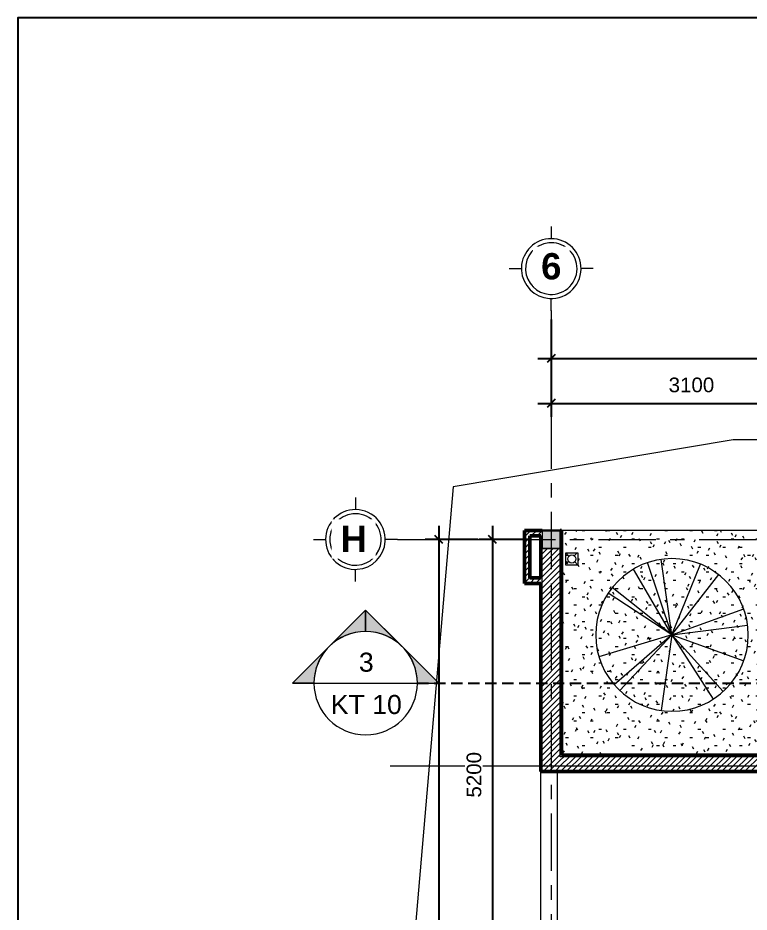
# Model space of a CAD drawing. Header units: millimetres. Extents: x 2164007 to 2324354, y -2513385 to -2308978.
# Drawn here: x 2202264 to 2210349, y -2383240 to -2373359 of the extents above; entities that cross this region are included whole.
import ezdxf

# ---------------------------------------------------------------- set-up
doc = ezdxf.new("R2010")
doc.units = ezdxf.units.MM
for name, pattern in [('DASHED2', [0.375, 0.25, -0.125]), ('Grid Line', [22.225, 12.7, -3.175, 3.175, -3.175]), ('HIDDEN2', [0.1875, 0.125, -0.0625]), ('IMPORT-ACAD_ISO10W100 _2_', [6, 4, -1, 0, -1])]:
    doc.linetypes.add(name, pattern=pattern)
doc.layers.add('5', color=5, linetype='Continuous')
doc.layers.add('NETGIONG', color=21, linetype='HIDDEN2')
for name, color, linetype, lineweight in [('A-ANNO-DIMS', 211, 'Continuous', 9), ('A-DETL', 8, 'Continuous', 9), ('A-DETL-THIN', 151, 'Continuous', 9), ('A-FLOR', 8, 'Continuous', 13), ('A-FLOR-PATT', 8, 'Continuous', 13), ('A-WALL', 113, 'Continuous', 20), ('A-WALL-PATT', 8, 'Continuous', 50), ('G-ANNO-SYMB', 111, 'Continuous', 9), ('L-PLNT', 71, 'Continuous', 9), ('S-COLS', 52, 'Continuous', 9), ('S-GRID', 8, 'Continuous', 9), ('S-GRID-IDEN', 8, 'Continuous', 9)]:
    doc.layers.add(name, color=color, linetype=linetype, lineweight=lineweight)
doc.styles.add('Arial', font='arial.ttf', dxfattribs={"height": 175.652835})
doc.styles.add('Arial_1', font='arial.ttf', dxfattribs={"height": 162.282934})
doc.styles.add('Arial_B', font='arialbd.ttf', dxfattribs={"height": 190.266788})
doc.dimstyles.new('Dim_dai_ca_vu', dxfattribs={"dimscale": 304.8, "dimtxt": 165, "dimasz": 0.292969, "dimexe": 0.492126, "dimexo": 0.0625, "dimgap": 0.393701, "dimtad": 1, "dimdec": 0, "dimzin": 0, "dimdsep": 46, "dimtxsty": 'Arial_1', "dimblk1": 'OBLIQUE', "dimblk2": 'OBLIQUE', "dimsah": 1, "dimcen": 0.09, "dimdle": 0.492126, "dimadec": 0, "dimazin": 0, "dimtfac": 1, "dimtdec": 4, "dimtix": 1, "dimtmove": 0, "dimatfit": 3, "dimfxl": 0.984252, "dimfxlon": 1, "dimtvp": 1, "dimtfill": 1, "dimtolj": 1, "dimtzin": 0, "dimarcsym": 2})
pattern_1 = [(45, (2219476.043, -2391093.63), (-31.8198, 31.8198), [])]

# ---------------------------------------------------------------- blocks, each defined once
blk = doc.blocks.new('RPC Tree - Deciduous - Gray Birch - 10_-137359-TÂ_NG 1')
at = {"layer": 'L-PLNT'}
for q in [(-269.7, 799), (-119.6, 834.7), (-424.1, 728.8), (317, 781.4), (516.1, 666.9), (-661.3, 523.2), (-704.4, 463.6), (792.7, 287.5), (836.4, 107.7), (-807.6, -242.6), (-638.7, -550.6), (-577.7, -614.3), (-119.8, -834.7), (455.2, -709.8), (564.7, -626.3), (793.6, -285)]:
    blk.add_line((0, 0), q, dxfattribs=at)
for start, end in [(360, 180), (180, 360)]:
    blk.add_arc((0, 0), 843.3, start, end, dxfattribs=at)
blk = doc.blocks.new('Grid - Structural Grid-308830-TÂ_NG 1')
at = {"layer": 'S-GRID-IDEN'}
for p, q in [((0, 5.16875), (0, 3.66875)), ((-5.16875, 0), (-3.66875, 0)), ((5.16875, 0), (3.66875, 0)), ((0, -5.16875), (0, -3.66875))]:
    blk.add_line(p, q, dxfattribs=at)
at = {"layer": 'S-GRID-IDEN', "lineweight": 13}
for start, end in [(86.5905687, 185.4173466), (3.4094313, 86.5905687), (275.4173466, 3.4094313), (185.4173466, 275.4173466)]:
    blk.add_arc((0, 0), 3.66875, start, end, dxfattribs=at)
at = {"layer": 'S-GRID-IDEN'}
for start, end in [(86.5905687, 185.4173466), (3.4094313, 86.5905687), (275.4173466, 3.4094313), (185.4173466, 275.4173466)]:
    blk.add_arc((0, 0), 3.16875, start, end, dxfattribs=at)
blk = doc.blocks.new('Section - Section Head - Filled-22785-TÂ_NG 1')
at = {"layer": 'G-ANNO-SYMB'}
h = blk.add_hatch(color=256, dxfattribs=at)
edge = h.paths.add_edge_path(flags=0)
edge.add_line((-10.84, 4.49), (-6.35, 8.98))
edge.add_line((-6.35, 8.98), (-6.35, 6.35))
edge.add_arc((-6.35, 0), 6.35, 90, 135)
h = blk.add_hatch(color=256, dxfattribs=at)
edge = h.paths.add_edge_path(flags=0)
edge.add_arc((-6.35, 0), 6.35, 45, 90)
edge.add_line((-6.35, 6.35), (-6.35, 8.98))
edge.add_line((-6.35, 8.98), (-1.86, 4.49))
h = blk.add_hatch(color=256, dxfattribs=at)
edge = h.paths.add_edge_path(flags=0)
edge.add_arc((-6.35, 0), 6.36, 137.9216, 180)
edge.add_line((-12.71, 0), (-15.33, 0))
edge.add_line((-15.33, 0), (-11.07, 4.26))
h = blk.add_hatch(color=256, dxfattribs=at)
edge = h.paths.add_edge_path(flags=0)
edge.add_line((-1.63, 4.26), (2.63, 0))
edge.add_line((2.63, 0), (0.01, 0))
edge.add_arc((-6.35, 0), 6.36, 0, 42.0784)
for p, q in [((-6.35, 8.98), (-15.33, 0)), ((-6.35, 8.98), (-10.84, 4.49)), ((-6.35, 8.98), (2.63, 0)), ((-6.35, 6.35), (-6.35, 8.98)), ((-1.86, 4.49), (-6.35, 8.98)), ((-6.35, 8.98), (-6.35, 6.35)), ((-11.07, 4.26), (-15.33, 0)), ((2.63, 0), (-1.63, 4.26)), ((-15.33, 0), (-12.71, 0)), ((0.01, 0), (2.63, 0)), ((-12.7, 0), (-15.33, 0)), ((0, 0), (2.63, 0))]:
    blk.add_line(p, q, dxfattribs=at)
for radius, start, end in [(6.35, 360, 180), (6.35, 90, 135), (6.35, 45, 90), (6.36, 137.9216, 180), (6.36, 0, 42.0784), (6.35, 180, 360)]:
    blk.add_arc((-6.35, 0), radius, start, end, dxfattribs=at)
blk = doc.blocks.new('_Oblique')
at = {"color": 0, "linetype": 'ByBlock', "lineweight": -2}
blk.add_line((-0.5, -0.5), (0.5, 0.5), dxfattribs=at)
blk = doc.blocks.new('*D390')
at = {"layer": 'A-ANNO-DIMS', "color": 0, "lineweight": -2}
for p, q in [((2207510.4, -2378972.7), (2207510.4, -2384472.7)), ((2207941.3, -2379122.7), (2207360.4, -2379122.7)), ((2207941.3, -2384322.7), (2207360.4, -2384322.7))]:
    blk.add_line(p, q, dxfattribs=at)
at = {"layer": 'Defpoints', "color": 0}
for p in [(2207960.4, -2379122.7), (2207510.4, -2384322.7), (2207960.4, -2384322.7)]:
    blk.add_point(p, dxfattribs=at)
at = {"layer": 'A-ANNO-DIMS', "color": 0, "lineweight": -2, "xscale": 89.296875, "yscale": 89.296875, "zscale": 89.296875}
for p, rotation in [((2207510.4, -2379122.7), 90), ((2207510.4, -2384322.7), 270)]:
    blk.add_blockref('_Oblique', p, dxfattribs=dict(at, rotation=rotation))
at = {"layer": 'A-ANNO-DIMS', "color": 0, "insert": (2207307.5, -2381722.7), "char_height": 162.28, "attachment_point": 5, "rotation": 90, "style": 'Arial_1', "bg_fill": 3, "box_fill_scale": 1.1, "bg_fill_color": 256, "bg_fill_true_color": 13158600, "bg_fill_transparency": 3051232}
blk.add_mtext('\\A1;5200', dxfattribs=at)
blk = doc.blocks.new('*D395')
at = {"layer": 'A-ANNO-DIMS', "color": 0, "lineweight": -2}
for p, q in [((2206918.2, -2378972.7), (2206918.2, -2395372.7)), ((2207349.2, -2379122.7), (2206768.2, -2379122.7)), ((2207349.2, -2395222.7), (2206768.2, -2395222.7))]:
    blk.add_line(p, q, dxfattribs=at)
at = {"layer": 'Defpoints', "color": 0}
for p in [(2207368.2, -2379122.7), (2206918.2, -2395222.7), (2207368.2, -2395222.7)]:
    blk.add_point(p, dxfattribs=at)
at = {"layer": 'A-ANNO-DIMS', "color": 0, "lineweight": -2, "xscale": 89.296875, "yscale": 89.296875, "zscale": 89.296875}
for p, rotation in [((2206918.2, -2379122.7), 90), ((2206918.2, -2395222.7), 270)]:
    blk.add_blockref('_Oblique', p, dxfattribs=dict(at, rotation=rotation))
at = {"layer": 'A-ANNO-DIMS', "color": 0, "insert": (2206715.4, -2387172.7), "char_height": 162.28, "attachment_point": 5, "rotation": 90, "style": 'Arial_1', "bg_fill": 3, "box_fill_scale": 1.1, "bg_fill_color": 256, "bg_fill_true_color": 13158600, "bg_fill_transparency": 2872444}
blk.add_mtext('\\A1;16100', dxfattribs=at)
blk = doc.blocks.new('*D396')
at = {"layer": 'A-ANNO-DIMS', "color": 0, "lineweight": -2}
for p, q in [((2208161.2, -2377187.4), (2208161.2, -2377768.4)), ((2211261.2, -2377187.4), (2211261.2, -2377768.4)), ((2208011.2, -2377618.4), (2211411.2, -2377618.4))]:
    blk.add_line(p, q, dxfattribs=at)
at = {"layer": 'Defpoints', "color": 0}
for p in [(2208161.2, -2377168.4), (2211261.2, -2377168.4), (2211261.2, -2377618.4)]:
    blk.add_point(p, dxfattribs=at)
at = {"layer": 'A-ANNO-DIMS', "color": 0, "lineweight": -2, "xscale": 89.296875, "yscale": 89.296875, "zscale": 89.296875, "rotation": 180}
blk.add_blockref('_Oblique', (2208161.2, -2377618.4), dxfattribs=at)
at = {"layer": 'A-ANNO-DIMS', "color": 0, "lineweight": -2, "xscale": 89.296875, "yscale": 89.296875, "zscale": 89.296875}
blk.add_blockref('_Oblique', (2211261.2, -2377618.4), dxfattribs=at)
at = {"layer": 'A-ANNO-DIMS', "color": 0, "insert": (2209711.2, -2377415.5), "char_height": 162.28, "attachment_point": 5, "style": 'Arial_1', "bg_fill": 3, "box_fill_scale": 1.1, "bg_fill_color": 256, "bg_fill_true_color": 13158600, "bg_fill_transparency": 5243632}
blk.add_mtext('\\A1;3100', dxfattribs=at)
blk = doc.blocks.new('*D402')
at = {"layer": 'A-ANNO-DIMS', "color": 0, "lineweight": -2}
for p, q in [((2208161.2, -2376692.6), (2208161.2, -2377273.5)), ((2229461.2, -2376692.6), (2229461.2, -2377273.5)), ((2208011.2, -2377123.5), (2229611.2, -2377123.5))]:
    blk.add_line(p, q, dxfattribs=at)
at = {"layer": 'Defpoints', "color": 0}
for p in [(2208161.2, -2376673.5), (2229461.2, -2376673.5), (2229461.2, -2377123.5)]:
    blk.add_point(p, dxfattribs=at)
at = {"layer": 'A-ANNO-DIMS', "color": 0, "lineweight": -2, "xscale": 89.296875, "yscale": 89.296875, "zscale": 89.296875, "rotation": 180}
blk.add_blockref('_Oblique', (2208161.2, -2377123.5), dxfattribs=at)
at = {"layer": 'A-ANNO-DIMS', "color": 0, "lineweight": -2, "xscale": 89.296875, "yscale": 89.296875, "zscale": 89.296875}
blk.add_blockref('_Oblique', (2229461.2, -2377123.5), dxfattribs=at)
at = {"layer": 'A-ANNO-DIMS', "color": 0, "insert": (2218811.2, -2376920.6), "char_height": 162.28, "attachment_point": 5, "style": 'Arial_1', "bg_fill": 3, "box_fill_scale": 1.1, "bg_fill_color": 256, "bg_fill_true_color": 13158600, "bg_fill_transparency": 5253200}
blk.add_mtext('\\A1;21300', dxfattribs=at)

msp = doc.modelspace()

# ---------------------------------------------------------------- hatches: boundary and pattern name
at = {"layer": 'A-FLOR-PATT', "lineweight": 9}
h = msp.add_hatch(dxfattribs=at)
h.set_pattern_fill('FP_3', color=256, style=0, pattern_type=2)
h.set_pattern_definition([(0, (2219476.04, -2391093.63), (365.76, 91.44), [30.175, -244.145, 30.175, -244.145, -1463.04]), (0, (2219476.04, -2391093.63), (365.76, 91.44), [-548.64, 30.175, -518.465, 30.175, -244.145, -640.08]), (0, (2219476.04, -2391093.63), (365.76, 91.44), [-1371.6, 30.175, -152.705, 30.175, -427.025]), (120, (2219613.2, -2391047.91), (-262.06936, 271.03745), [30.175, -244.145, 30.175, -244.145, -1463.04]), (120, (2219613.2, -2391047.91), (-262.06936, 271.03745), [-548.64, 30.175, -518.465, 30.175, -244.145, -640.08]), (120, (2219613.2, -2391047.91), (-262.06936, 271.03745), [-1371.6, 30.175, -152.705, 30.175, -427.025]), (240, (2219658.92, -2390865.03), (-103.69064, -362.47745), [30.175, -244.145, 30.175, -244.145, -1463.04]), (240, (2219658.92, -2390865.03), (-103.69064, -362.47745), [-548.64, 30.175, -518.465, 30.175, -244.145, -640.08]), (240, (2219658.92, -2390865.03), (-103.69064, -362.47745), [-1371.6, 30.175, -152.705, 30.175, -427.025])])
h.paths.add_polyline_path([(2210383.9, -2381507.7), (2211146.2, -2381507.7), (2211146.2, -2379022.7), (2208276.2, -2379022.7), (2208276.2, -2381507.7)], flags=0)
at = {"layer": 'A-WALL-PATT', "lineweight": 9}
h = msp.add_hatch(dxfattribs=at)
h.set_pattern_fill('FP_1', color=256, style=0, pattern_type=2)
h.set_pattern_definition(pattern_1)
h.paths.add_polyline_path([(2207865.2, -2379547.7), (2207925.2, -2379547.7), (2207925.2, -2379022.7), (2207865.2, -2379022.7), (2207865.2, -2379390.4)], flags=0)
h = msp.add_hatch(dxfattribs=at)
h.set_pattern_fill('FP_1', color=256, style=0, pattern_type=2)
h.set_pattern_definition(pattern_1)
h.paths.add_polyline_path([(2207925.2, -2379082.7), (2208061.2, -2379082.7), (2208061.2, -2379022.7), (2207925.2, -2379022.7)], flags=0)
h = msp.add_hatch(dxfattribs=at)
h.set_pattern_fill('FP_1', color=256, style=0, pattern_type=2)
h.set_pattern_definition(pattern_1)
h.paths.add_polyline_path([(2208261.2, -2381672.7), (2208261.2, -2379222.7), (2208061.2, -2379222.7), (2208061.2, -2381672.7)], flags=0)
h = msp.add_hatch(dxfattribs=at)
h.set_pattern_fill('FP_1', color=256, style=0, pattern_type=2)
h.set_pattern_definition(pattern_1)
h.paths.add_polyline_path([(2208061.2, -2379607.7), (2208061.2, -2379547.7), (2207865.2, -2379547.7), (2207865.2, -2379607.7), (2208046.2, -2379607.7)], flags=0)
h = msp.add_hatch(dxfattribs=at)
h.set_pattern_fill('FP_1', color=256, style=0, pattern_type=2)
h.set_pattern_definition(pattern_1)
h.paths.add_polyline_path([(2211024.9, -2381672.7), (2211161.2, -2381672.7), (2211161.2, -2381522.7), (2208261.2, -2381522.7), (2208261.2, -2381672.7), (2210383.9, -2381672.7)], flags=0)
at = {"layer": 'S-COLS'}
msp.add_hatch(color=256, dxfattribs=at).paths.add_polyline_path([(2208261.2, -2379222.7), (2208261.2, -2379022.7), (2208061.2, -2379022.7), (2208061.2, -2379222.7)], flags=0)

# ---------------------------------------------------------------- linework, layer by layer
at = {"layer": 'A-DETL', "linetype": 'IMPORT-ACAD_ISO10W100 _2_'}
msp.add_line((2206381.2, -2381622.7), (2212981.2, -2381622.7), dxfattribs=at)
at = {"layer": 'A-DETL-THIN'}
for p, q in [((2208321.1, -2379270.2), (2208456.1, -2379270.2)), ((2208321.1, -2379405.2), (2208321.1, -2379270.2)), ((2208356.7, -2379305.8), (2208321.1, -2379270.2)), ((2208415.9, -2379301.9), (2208447.6, -2379270.2)), ((2208456.1, -2379270.2), (2208456.1, -2379405.2)), ((2208420.4, -2379369.5), (2208456.1, -2379405.2)), ((2208456.1, -2379405.2), (2208321.1, -2379405.2))]:
    msp.add_line(p, q, dxfattribs=at)
msp.add_circle((2208388.6, -2379337.7), 45, dxfattribs=at)
at = {"layer": 'A-FLOR'}
for p, q in [((2210173.5, -2378022.7), (2207076.3, -2378539.3)), ((2242960.6, -2378022.7), (2210173.5, -2378022.7)), ((2207076.3, -2378539.3), (2205563.3, -2396084.2)), ((2211146.2, -2379022.7), (2208276.2, -2379022.7))]:
    msp.add_line(p, q, dxfattribs=at)
at = {"layer": 'A-WALL', "lineweight": 50}
for p, q in [((2207865.2, -2379022.7), (2207865.2, -2379607.7)), ((2208061.2, -2379022.7), (2207865.2, -2379022.7)), ((2207925.2, -2379547.7), (2207925.2, -2379082.7)), ((2207925.2, -2379082.7), (2208046.2, -2379082.7)), ((2208046.2, -2379082.7), (2208046.2, -2379547.7)), ((2208276.2, -2379022.7), (2208261.2, -2379022.7)), ((2208276.2, -2381507.7), (2208276.2, -2379022.7)), ((2208046.2, -2379547.7), (2207925.2, -2379547.7)), ((2207865.2, -2379607.7), (2208046.2, -2379607.7)), ((2208046.2, -2379607.7), (2208046.2, -2381687.7)), ((2211146.2, -2381507.7), (2208276.2, -2381507.7)), ((2208046.2, -2381687.7), (2211146.2, -2381687.7))]:
    msp.add_line(p, q, dxfattribs=at)
at = {"layer": 'A-WALL', "lineweight": 13}
for p, q in [((2208046.2, -2379082.7), (2208061.2, -2379082.7)), ((2208061.2, -2381672.7), (2208061.2, -2379222.7)), ((2208261.2, -2381522.7), (2208261.2, -2379222.7)), ((2208061.2, -2379547.7), (2208046.2, -2379547.7)), ((2208061.2, -2379607.7), (2208046.2, -2379607.7)), ((2211161.2, -2381522.7), (2208261.2, -2381522.7)), ((2208046.2, -2381672.7), (2211161.2, -2381672.7))]:
    msp.add_line(p, q, dxfattribs=at)
at = {"layer": 'A-WALL'}
for p, q in [((2208061.2, -2379222.7), (2208061.2, -2379082.7)), ((2208261.2, -2379022.7), (2208261.2, -2379222.7)), ((2208261.2, -2379222.7), (2208061.2, -2379222.7)), ((2208046.2, -2384437.7), (2208046.2, -2381687.7)), ((2208226.2, -2381687.7), (2208226.2, -2384222.7))]:
    msp.add_line(p, q, dxfattribs=at)
at = {"layer": 'G-ANNO-SYMB'}
msp.add_line((2205537.7, -2380710.5), (2206680.7, -2380710.5), dxfattribs=at)
at = {"layer": 'NETGIONG', "color": 5, "linetype": 'DASHED2', "lineweight": 25, "ltscale": 500}
msp.add_line((2206680.7, -2380710.5), (2235758.4, -2380710.5), dxfattribs=at)
at = {"layer": 'S-COLS', "lineweight": 30}
msp.add_line((2208261.2, -2379022.7), (2208061.2, -2379022.7), dxfattribs=at)
at = {"layer": 'S-COLS'}
for p, q in [((2208061.2, -2379022.7), (2208061.2, -2379222.7)), ((2208261.2, -2379222.7), (2208261.2, -2379022.7)), ((2208061.2, -2379222.7), (2208261.2, -2379222.7))]:
    msp.add_line(p, q, dxfattribs=at)
at = {"layer": 'S-GRID', "linetype": 'Grid Line', "ltscale": 50}
for p, q in [((2208161.2, -2376594.2), (2208161.2, -2397842.2)), ((2206461.2, -2379122.7), (2235631, -2379122.7))]:
    msp.add_line(p, q, dxfattribs=at)

# ---------------------------------------------------------------- block references
at = {"layer": 'G-ANNO-SYMB', "xscale": 90, "yscale": 90, "zscale": 89.99999999999996}
msp.add_blockref('Section - Section Head - Filled-22785-TÂ_NG 1', (2206680.7, -2380710.5), dxfattribs=at)
at = {"layer": 'L-PLNT'}
msp.add_blockref('RPC Tree - Deciduous - Gray Birch - 10_-137359-TÂ_NG 1', (2209496.2, -2380177.7), dxfattribs=at)
at = {"layer": 'S-GRID-IDEN', "xscale": 90, "yscale": 90, "zscale": 89.99999999999996}
for p, rotation in [((2208161.2, -2376129.1), 180), ((2205996, -2379122.7), 270)]:
    msp.add_blockref('Grid - Structural Grid-308830-TÂ_NG 1', p, dxfattribs=dict(at, rotation=rotation))

# ---------------------------------------------------------------- texts
at = {"layer": 'G-ANNO-SYMB', "attachment_point": 2, "line_spacing_factor": 0.938532, "style": 'Arial'}
for s, insert, char_height, width in [('\\fArial|b0|i0|c163|p34|;3', (2206116.5, -2380373.1), 210.783, 195.453), ('KT 10', (2206116.5, -2380840.7), 210.78, 936.117)]:
    msp.add_mtext(s, dxfattribs=dict(at, insert=insert, char_height=char_height, width=width))

# ---------------------------------------------------------------- next in the draw order: texts
at = {"layer": 'S-GRID-IDEN', "char_height": 289.967, "attachment_point": 2, "line_spacing_factor": 0.938532, "style": 'Arial_B', "bg_fill": 3, "box_fill_scale": 1.25, "bg_fill_color": 0, "bg_fill_transparency": 0}
for s, insert, width in [('\\fArial|b1|i0|c163|p34|;6', (2208161.3, -2375958.4), 260.604), ('\\fArial|b1|i0|c163|p34|;H', (2205976.9, -2378970.9), 339.471)]:
    msp.add_mtext(s, dxfattribs=dict(at, insert=insert, width=width))

# ---------------------------------------------------------------- next in the draw order: dimensions: what is measured, and where the dimension line sits
at = {"layer": 'A-ANNO-DIMS'}
dim = msp.add_linear_dim(base=(2211261.2, -2377618.4), p1=(2208161.2, -2377168.4), p2=(2211261.2, -2377168.4), dimstyle='Dim_dai_ca_vu', override={"dimpost": '<>', "dimfxl": 3100}, dxfattribs=at)
dim.commit()
dim.dimension.update_dxf_attribs({"geometry": '*D396', "text_midpoint": (2209711.2, -2377415.5)})
dim = msp.add_linear_dim(base=(2207510.4, -2384322.7), p1=(2207960.4, -2379122.7), p2=(2207960.4, -2384322.7), angle=90, dimstyle='Dim_dai_ca_vu', override={"dimpost": '<>', "dimfxl": 5200}, dxfattribs=at)
dim.commit()
dim.dimension.update_dxf_attribs({"geometry": '*D390', "text_midpoint": (2207307.5, -2381722.7)})

# ---------------------------------------------------------------- next in the draw order: dimensions: what is measured, and where the dimension line sits
dim = msp.add_linear_dim(base=(2229461.2, -2377123.5), p1=(2208161.2, -2376673.5), p2=(2229461.2, -2376673.5), dimstyle='Dim_dai_ca_vu', override={"dimpost": '<>', "dimfxl": 21300}, dxfattribs=at)
dim.commit()
dim.dimension.update_dxf_attribs({"geometry": '*D402', "text_midpoint": (2218811.2, -2376920.6)})
dim = msp.add_linear_dim(base=(2206918.2, -2395222.7), p1=(2207368.2, -2379122.7), p2=(2207368.2, -2395222.7), angle=90, dimstyle='Dim_dai_ca_vu', override={"dimpost": '<>', "dimfxl": 16100}, dxfattribs=at)
dim.commit()
dim.dimension.update_dxf_attribs({"geometry": '*D395', "text_midpoint": (2206715.4, -2387172.7)})

# ---------------------------------------------------------------- next in the draw order: linework, layer by layer
at = {"layer": '5'}
msp.add_lwpolyline([(2202264, -2402137.3), (2242960.6, -2402137.3), (2242960.6, -2373359), (2202264, -2373359)], close=True, dxfattribs=at)

doc.saveas('drawing.dxf')
